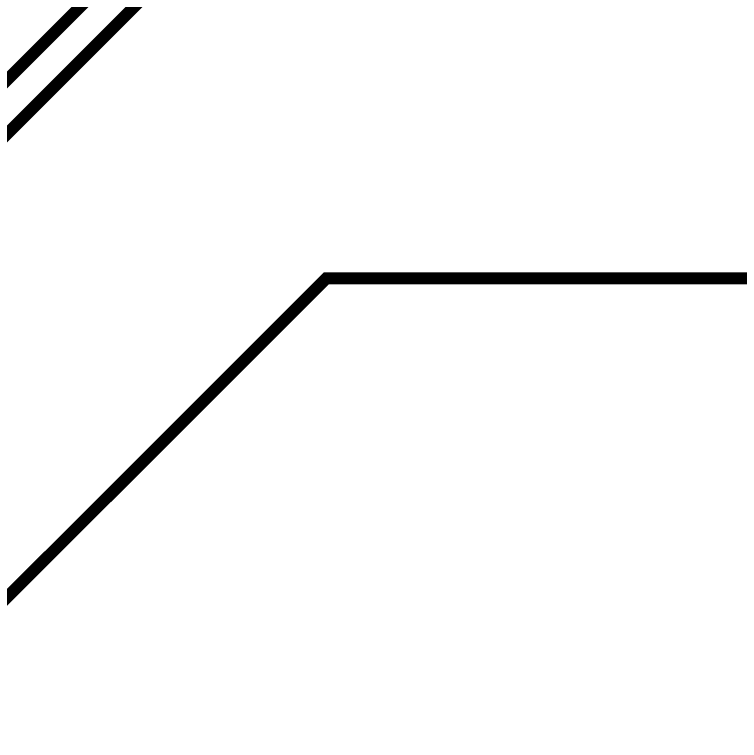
# Model space of a CAD drawing. Extents: x 295 to 3725, y 67 to 3582.
# Drawn here: x 2666 to 3028.6, y 941.6 to 1305 of the extents above; entities that cross this region are included whole.
import ezdxf

# ---------------------------------------------------------------- set-up
doc = ezdxf.new("R2010")
doc.units = 9
doc.layers.add('BottomLayer', color=7, linetype='Continuous', true_color=0x0000ff)
doc.layers.add('Inner1', color=7, linetype='Continuous', true_color=0x999966)

msp = doc.modelspace()

# ---------------------------------------------------------------- linework, layer by layer
at = {"layer": 'BottomLayer', "const_width": 6}
msp.add_lwpolyline([(3133, 1173), (2822, 1173), (2620.5, 971.5), (2391, 971.5)], dxfattribs=at)
at = {"layer": 'Inner1', "const_width": 6}
for points in [[(2633, 1968), (2644, 1957), (2696, 1957), (2736, 1917), (2736, 1319), (2649, 1232), (1830, 1232), (1822, 1224)], [(1855, 1249), (2639, 1249), (2720, 1330), (2720, 1912), (2693, 1939), (2640, 1939), (2633, 1932), (2631, 1932)]]:
    msp.add_lwpolyline(points, dxfattribs=at)

doc.saveas('drawing.dxf')
